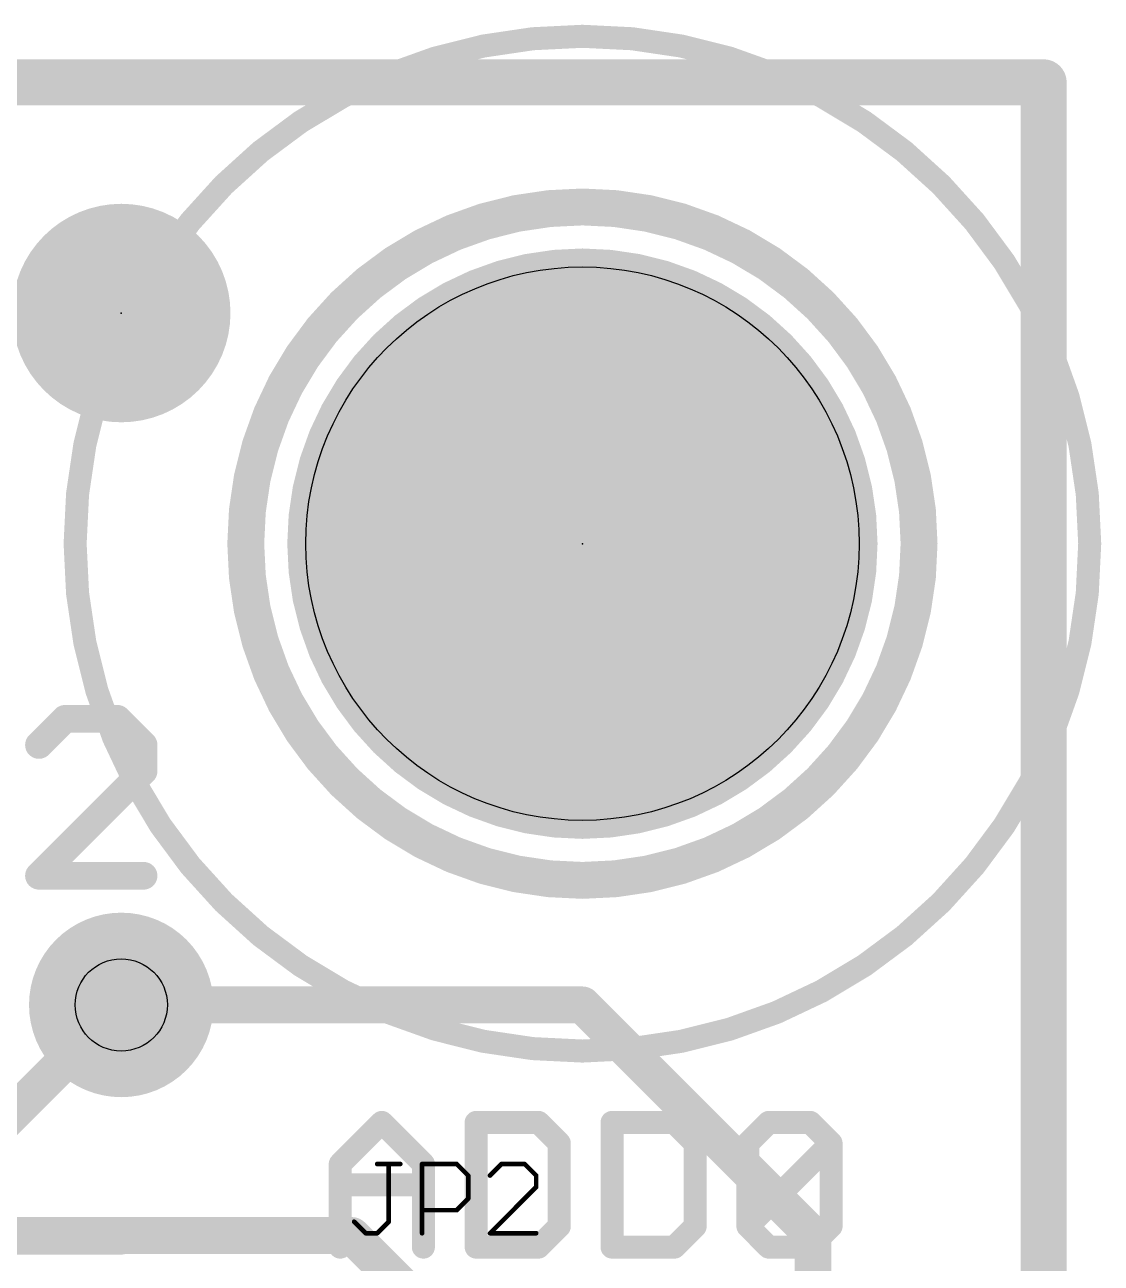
# Model space of a CAD drawing. Extents: x -43 to 64, y -8 to 16.
# Drawn here: x 9.63 to 15.56, y 8.74 to 15.56 of the extents above; entities that cross this region are included whole.
import ezdxf

# ---------------------------------------------------------------- set-up
doc = ezdxf.new("R2010")
doc.units = 0
for name, color, linetype in [('1', 12, 'CONTINUOUS'), ('16', 132, 'CONTINUOUS'), ('18', 110, 'CONTINUOUS'), ('20', 53, 'CONTINUOUS'), ('21', 41, 'CONTINUOUS'), ('23', 53, 'CONTINUOUS'), ('25', 253, 'CONTINUOUS'), ('29', 253, 'CONTINUOUS'), ('30', 253, 'CONTINUOUS'), ('39', 12, 'CONTINUOUS'), ('41', 12, 'CONTINUOUS'), ('42', 132, 'CONTINUOUS'), ('44', 253, 'CONTINUOUS')]:
    doc.layers.add(name, color=color, linetype=linetype)

# ---------------------------------------------------------------- blocks, each defined once
blk = doc.blocks.new('PIE')
at = {"const_width": 0.5}
blk.add_lwpolyline([(0, -0.25, 1), (0, 0.25, 1), (0, -0.25)], format="xyb", dxfattribs=at)
blk = doc.blocks.new('ROUNDV')
at = {"const_width": 0.5}
blk.add_lwpolyline([(0, -0.25, 1), (0, 0.25, 1), (0, -0.25)], format="xyb", dxfattribs=at)

msp = doc.modelspace()

# ---------------------------------------------------------------- linework, layer by layer
at = {"layer": '1'}
for points, const_width in [([(0, 15.24), (15.24, 15.24)], 0.254), ([(15.24, 15.24), (15.24, 0)], 0.254), ([(9.3958, 9.3958), (10.16, 10.16)], 0.2032), ([(8.42, 8.8867), (10.1567, 8.8867)], 0.2032), ([(10.1567, 8.8867), (10.16, 8.89)], 0.2032)]:
    msp.add_lwpolyline(points, dxfattribs=dict(at, const_width=const_width))
for points, const_width in [([(15.3035, 15.24, 1), (15.1765, 15.24)], 0.127), ([(15.24, 15.1765, 1), (15.24, 15.3035)], 0.127), ([(10.1959, 10.1241, 1), (10.1241, 10.1959)], 0.1016), ([(10.1208, 8.9226, 1), (10.1926, 8.8508)], 0.1016), ([(10.1959, 8.8541, 1), (10.1241, 8.9259)], 0.1016), ([(10.1567, 8.8359, 1), (10.1567, 8.9375)], 0.1016)]:
    msp.add_lwpolyline(points, format="xyb", dxfattribs=dict(at, const_width=const_width))
at = {"layer": '16'}
for points, const_width in [([(0, 15.24), (15.24, 15.24)], 0.254), ([(15.24, 15.24), (15.24, 0)], 0.254), ([(10.16, 10.16), (12.7, 10.16)], 0.2032), ([(12.7, 10.16), (13.97, 8.89)], 0.2032), ([(11.43, 8.89), (7.62, 8.89)], 0.2032), ([(12.7, 7.62), (11.43, 8.89)], 0.2032), ([(13.97, 8.89), (13.97, 3.81)], 0.2032)]:
    msp.add_lwpolyline(points, dxfattribs=dict(at, const_width=const_width))
for points, const_width in [([(15.3035, 15.24, 1), (15.1765, 15.24)], 0.127), ([(15.24, 15.1765, 1), (15.24, 15.3035)], 0.127), ([(10.16, 10.2108, 1), (10.16, 10.1092)], 0.1016), ([(12.7359, 10.1959, 1), (12.6641, 10.1241)], 0.1016), ([(12.7, 10.1092, 1), (12.7, 10.2108)], 0.1016), ([(11.4659, 8.9259, 1), (11.3941, 8.8541)], 0.1016), ([(11.43, 8.8392, 1), (11.43, 8.9408)], 0.1016), ([(14.0208, 8.89, 1), (13.9192, 8.89)], 0.1016), ([(13.9341, 8.8541, 1), (14.0059, 8.9259)], 0.1016)]:
    msp.add_lwpolyline(points, format="xyb", dxfattribs=dict(at, const_width=const_width))
at = {"layer": '20', "const_width": 0.2032}
for points in [[(15.24, 15.24), (0, 15.24)], [(15.24, 0), (15.24, 15.24)]]:
    msp.add_lwpolyline(points, dxfattribs=at)
at = {"layer": '20', "const_width": 0.1016}
for points in [[(15.2908, 15.24, 1), (15.1892, 15.24)], [(15.24, 15.1892, 1), (15.24, 15.2908)]]:
    msp.add_lwpolyline(points, format="xyb", dxfattribs=at)
at = {"layer": '20'}
msp.add_circle((12.7, 12.7), 1.524, dxfattribs=at)
at = {"layer": '21'}
for points, const_width in [([(9.8509, 11.7355), (9.7068, 11.5915)], 0.1524), ([(10.139, 11.7355), (9.8509, 11.7355)], 0.1524), ([(10.283, 11.5915), (10.139, 11.7355)], 0.1524), ([(10.283, 11.4474), (10.283, 11.5915)], 0.1524), ([(9.7068, 10.8712), (10.283, 11.4474)], 0.1524), ([(10.283, 10.8712), (9.7068, 10.8712)], 0.1524), ([(11.3665, 9.2841), (11.5953, 9.5129)], 0.127), ([(11.5953, 9.5129), (11.8241, 9.2841)], 0.127), ([(12.1149, 9.5129), (12.1149, 8.8265)], 0.127), ([(12.4581, 9.5129), (12.1149, 9.5129)], 0.127), ([(12.5725, 9.3985), (12.4581, 9.5129)], 0.127), ([(12.8633, 9.5129), (12.8633, 8.8265)], 0.127), ([(13.2065, 9.5129), (12.8633, 9.5129)], 0.127), ([(13.3209, 9.3985), (13.2065, 9.5129)], 0.127), ([(13.6117, 9.3985), (13.7261, 9.5129)], 0.127), ([(13.7261, 9.5129), (13.9549, 9.5129)], 0.127), ([(13.9549, 9.5129), (14.0693, 9.3985)], 0.127), ([(12.5725, 8.9409), (12.5725, 9.3985)], 0.127), ([(13.3209, 8.9409), (13.3209, 9.3985)], 0.127), ([(13.6117, 8.9409), (13.6117, 9.3985)], 0.127), ([(13.6117, 8.9409), (14.0693, 9.3985)], 0.127), ([(14.0693, 9.3985), (14.0693, 8.9409)], 0.127), ([(11.3665, 8.8265), (11.3665, 9.2841)], 0.127), ([(11.8241, 9.2841), (11.8241, 8.8265)], 0.127), ([(11.3665, 9.1697), (11.8241, 9.1697)], 0.127), ([(12.4581, 8.8265), (12.5725, 8.9409)], 0.127), ([(13.2065, 8.8265), (13.3209, 8.9409)], 0.127), ([(13.7261, 8.8265), (13.6117, 8.9409)], 0.127), ([(14.0693, 8.9409), (13.9549, 8.8265)], 0.127), ([(12.1149, 8.8265), (12.4581, 8.8265)], 0.127), ([(12.8633, 8.8265), (13.2065, 8.8265)], 0.127), ([(13.9549, 8.8265), (13.7261, 8.8265)], 0.127)]:
    msp.add_lwpolyline(points, dxfattribs=dict(at, const_width=const_width))
for points, const_width in [([(9.8509, 11.7736, 1), (9.8509, 11.6974)], 0.0762), ([(9.8778, 11.7086, 1), (9.8239, 11.7625)], 0.0762), ([(10.1659, 11.7625, 1), (10.112, 11.7086)], 0.0762), ([(10.139, 11.6974, 1), (10.139, 11.7736)], 0.0762), ([(10.3211, 11.5915, 1), (10.2449, 11.5915)], 0.0762), ([(9.6799, 11.6184, 1), (9.7337, 11.5645)], 0.0762), ([(10.2561, 11.5645, 1), (10.31, 11.6184)], 0.0762), ([(10.2449, 11.4474, 1), (10.3211, 11.4474)], 0.0762), ([(10.31, 11.4205, 1), (10.2561, 11.4744)], 0.0762), ([(9.7068, 10.9093, 1), (9.7068, 10.8331)], 0.0762), ([(9.6799, 10.8981, 1), (9.7337, 10.8443)], 0.0762), ([(10.283, 10.8331, 1), (10.283, 10.9093)], 0.0762), ([(11.6177, 9.5353, 1), (11.5728, 9.4904)], 0.0635), ([(11.6177, 9.4904, 1), (11.5728, 9.5353)], 0.0635), ([(12.1149, 9.5446, 1), (12.1149, 9.4811)], 0.0635), ([(12.1467, 9.5129, 1), (12.0832, 9.5129)], 0.0635), ([(12.4806, 9.5353, 1), (12.4357, 9.4904)], 0.0635), ([(12.4581, 9.4811, 1), (12.4581, 9.5446)], 0.0635), ([(12.8633, 9.5446, 1), (12.8633, 9.4811)], 0.0635), ([(12.8951, 9.5129, 1), (12.8316, 9.5129)], 0.0635), ([(13.229, 9.5353, 1), (13.1841, 9.4904)], 0.0635), ([(13.2065, 9.4811, 1), (13.2065, 9.5446)], 0.0635), ([(13.7261, 9.5446, 1), (13.7261, 9.4811)], 0.0635), ([(13.7486, 9.4904, 1), (13.7037, 9.5353)], 0.0635), ([(13.9774, 9.5353, 1), (13.9325, 9.4904)], 0.0635), ([(13.9549, 9.4811, 1), (13.9549, 9.5446)], 0.0635), ([(12.6043, 9.3985, 1), (12.5408, 9.3985)], 0.0635), ([(12.5501, 9.376, 1), (12.595, 9.4209)], 0.0635), ([(13.3527, 9.3985, 1), (13.2892, 9.3985)], 0.0635), ([(13.2985, 9.376, 1), (13.3434, 9.4209)], 0.0635), ([(13.6435, 9.3985, 1), (13.58, 9.3985)], 0.0635), ([(13.5893, 9.4209, 1), (13.6342, 9.376)], 0.0635), ([(14.1011, 9.3985, 1), (14.0376, 9.3985)], 0.0635), ([(14.0918, 9.376, 1), (14.0469, 9.4209)], 0.0635), ([(14.0469, 9.376, 1), (14.0918, 9.4209)], 0.0635), ([(11.3983, 9.2841, 1), (11.3347, 9.2841)], 0.0635), ([(11.8558, 9.2841, 1), (11.7923, 9.2841)], 0.0635), ([(11.344, 9.3065, 1), (11.389, 9.2616)], 0.0635), ([(11.8016, 9.2616, 1), (11.8465, 9.3065)], 0.0635), ([(11.3665, 9.2014, 1), (11.3665, 9.1379)], 0.0635), ([(11.8241, 9.1379, 1), (11.8241, 9.2014)], 0.0635), ([(12.595, 8.9184, 1), (12.5501, 8.9633)], 0.0635), ([(13.3434, 8.9184, 1), (13.2985, 8.9633)], 0.0635), ([(13.6342, 8.9633, 1), (13.5893, 8.9184)], 0.0635), ([(14.0918, 8.9184, 1), (14.0469, 8.9633)], 0.0635), ([(12.5408, 8.9409, 1), (12.6043, 8.9409)], 0.0635), ([(13.2892, 8.9409, 1), (13.3527, 8.9409)], 0.0635), ([(13.5893, 8.9633, 1), (13.6342, 8.9184)], 0.0635), ([(13.58, 8.9409, 1), (13.6435, 8.9409)], 0.0635), ([(14.0376, 8.9409, 1), (14.1011, 8.9409)], 0.0635), ([(12.1149, 8.8583, 1), (12.1149, 8.7948)], 0.0635), ([(12.4357, 8.849, 1), (12.4806, 8.804)], 0.0635), ([(12.4581, 8.7948, 1), (12.4581, 8.8583)], 0.0635), ([(12.8633, 8.8583, 1), (12.8633, 8.7948)], 0.0635), ([(13.1841, 8.849, 1), (13.229, 8.804)], 0.0635), ([(13.2065, 8.7948, 1), (13.2065, 8.8583)], 0.0635), ([(13.7261, 8.8583, 1), (13.7261, 8.7948)], 0.0635), ([(13.7037, 8.804, 1), (13.7486, 8.849)], 0.0635), ([(13.9325, 8.849, 1), (13.9774, 8.804)], 0.0635), ([(13.9549, 8.7948, 1), (13.9549, 8.8583)], 0.0635), ([(11.3347, 8.8265, 1), (11.3983, 8.8265)], 0.0635), ([(11.7923, 8.8265, 1), (11.8558, 8.8265)], 0.0635), ([(12.0832, 8.8265, 1), (12.1467, 8.8265)], 0.0635), ([(12.8316, 8.8265, 1), (12.8951, 8.8265)], 0.0635)]:
    msp.add_lwpolyline(points, format="xyb", dxfattribs=dict(at, const_width=const_width))
at = {"layer": '23'}
for p in [(10.16, 13.97), (12.7, 12.7)]:
    msp.add_point(p, dxfattribs=at)
at = {"layer": '25', "const_width": 0.0127}
for points in [[(11.5698, 9.2904, 1), (11.5698, 9.2777)], [(11.6397, 9.284, 1), (11.627, 9.284)], [(11.6969, 9.2777, 1), (11.6969, 9.2904)], [(11.8169, 9.2904, 1), (11.8169, 9.2777)], [(11.8233, 9.284, 1), (11.8106, 9.284)], [(12.0121, 9.2885, 1), (12.0031, 9.2795)], [(12.0076, 9.2777, 1), (12.0076, 9.2904)], [(12.2547, 9.2904, 1), (12.2547, 9.2777)], [(12.2592, 9.2795, 1), (12.2502, 9.2885)], [(12.3863, 9.2885, 1), (12.3773, 9.2795)], [(12.3818, 9.2777, 1), (12.3818, 9.2904)], [(12.0775, 9.2205, 1), (12.0648, 9.2205)], [(12.0666, 9.216, 1), (12.0756, 9.225)], [(12.1866, 9.225, 1), (12.1956, 9.216)], [(12.4517, 9.2205, 1), (12.439, 9.2205)], [(12.4408, 9.216, 1), (12.4498, 9.225)], [(12.439, 9.1569, 1), (12.4517, 9.1569)], [(12.4498, 9.1524, 1), (12.4408, 9.1614)], [(12.0648, 9.0934, 1), (12.0775, 9.0934)], [(12.0756, 9.0889, 1), (12.0666, 9.0979)], [(11.8169, 9.0362, 1), (11.8169, 9.0235)], [(12.0031, 9.0343, 1), (12.0121, 9.0253)], [(12.0076, 9.0235, 1), (12.0076, 9.0362)], [(11.4472, 8.9707, 1), (11.4382, 8.9618)], [(11.627, 8.9663, 1), (11.6397, 8.9663)], [(11.6379, 8.9618, 1), (11.6289, 8.9707)], [(11.5063, 8.9091, 1), (11.5063, 8.8964)], [(11.5018, 8.8982, 1), (11.5107, 8.9072)], [(11.5653, 8.9072, 1), (11.5743, 8.8982)], [(11.5698, 8.8964, 1), (11.5698, 8.9091)], [(11.8106, 8.9027, 1), (11.8233, 8.9027)], [(12.1911, 8.9091, 1), (12.1911, 8.8964)], [(12.1866, 8.9072, 1), (12.1956, 8.8982)], [(12.4453, 8.8964, 1), (12.4453, 8.9091)]]:
    msp.add_lwpolyline(points, format="xyb", dxfattribs=at)
at = {"layer": '25', "const_width": 0.0254}
for points in [[(11.5698, 9.284), (11.6969, 9.284)], [(11.6334, 8.9663), (11.6334, 9.284)], [(11.8169, 8.9027), (11.8169, 9.284)], [(11.8169, 9.284), (12.0076, 9.284)], [(12.0076, 9.284), (12.0711, 9.2205)], [(12.2547, 9.284), (12.1911, 9.2205)], [(12.3818, 9.284), (12.2547, 9.284)], [(12.4453, 9.2205), (12.3818, 9.284)], [(12.0711, 9.2205), (12.0711, 9.0934)], [(12.4453, 9.1569), (12.4453, 9.2205)], [(12.1911, 8.9027), (12.4453, 9.1569)], [(12.0711, 9.0934), (12.0076, 9.0298)], [(12.0076, 9.0298), (11.8169, 9.0298)], [(11.4427, 8.9663), (11.5063, 8.9027)], [(11.5698, 8.9027), (11.6334, 8.9663)], [(11.5063, 8.9027), (11.5698, 8.9027)], [(12.4453, 8.9027), (12.1911, 8.9027)]]:
    msp.add_lwpolyline(points, dxfattribs=at)
at = {"layer": '29', "const_width": 1.6256}
msp.add_lwpolyline([(12.7, 11.8872, 1), (12.7, 13.5128, 1), (12.7, 11.8872)], format="xyb", dxfattribs=at)
at = {"layer": '30', "const_width": 1.6256}
msp.add_lwpolyline([(12.7, 11.8872, 1), (12.7, 13.5128, 1), (12.7, 11.8872)], format="xyb", dxfattribs=at)
at = {"layer": '39', "const_width": 0.127}
msp.add_lwpolyline([(12.7, 9.906, 1), (12.7, 15.494, 1), (12.7, 9.906)], format="xyb", dxfattribs=at)
at = {"layer": '41'}
for points, const_width in [([(12.7, 14.5542, 1), (12.7, 10.8458)], 0.2032), ([(12.7, 10.8458, 1), (12.7, 14.5542)], 0.2032), ([(12.7, 14.605, 1), (12.7, 14.5034)], 0.1016), ([(12.7, 14.5034, 1), (12.7, 14.605)], 0.1016), ([(12.7, 10.8966, 1), (12.7, 10.795)], 0.1016), ([(12.7, 10.795, 1), (12.7, 10.8966)], 0.1016)]:
    msp.add_lwpolyline(points, format="xyb", dxfattribs=dict(at, const_width=const_width))
at = {"layer": '42'}
for points, const_width in [([(12.7, 14.5542, 1), (12.7, 10.8458)], 0.2032), ([(12.7, 10.8458, 1), (12.7, 14.5542)], 0.2032), ([(12.7, 14.605, 1), (12.7, 14.5034)], 0.1016), ([(12.7, 14.5034, 1), (12.7, 14.605)], 0.1016), ([(12.7, 10.8966, 1), (12.7, 10.795)], 0.1016), ([(12.7, 10.795, 1), (12.7, 10.8966)], 0.1016)]:
    msp.add_lwpolyline(points, format="xyb", dxfattribs=dict(at, const_width=const_width))
at = {"layer": '44'}
msp.add_circle((10.16, 10.16), 0.254, dxfattribs=at)

# ---------------------------------------------------------------- block references
at = {"layer": '1'}
msp.add_blockref('PIE', (10.16, 13.97), dxfattribs=at)
at = {"layer": '18', "xscale": 1.016, "yscale": 1.016}
msp.add_blockref('ROUNDV', (10.16, 10.16), dxfattribs=at)
msp.add_blockref('ROUNDV', (10.16, 10.16), dxfattribs=at)
at = {"layer": '29', "xscale": 1.2032, "yscale": 1.2032}
msp.add_blockref('PIE', (10.16, 13.97), dxfattribs=at)

doc.saveas('drawing.dxf')
